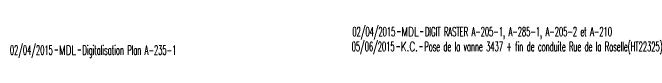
# Model space of a CAD drawing. Header units: millimetres. Extents: x 108000 to 109000, y 147000 to 148000.
# Drawn here: x 108455.8 to 108558.5, y 147264.5 to 147269.8 of the extents above; entities that cross this region are included whole.
import ezdxf
from ezdxf.enums import TextEntityAlignment as Align

# ---------------------------------------------------------------- set-up
doc = ezdxf.new("R2010")
doc.units = ezdxf.units.MM
doc.layers.get('0').update_dxf_attribs({"linetype": 'CONTINUOUS'})
doc.layers.add('G_120', color=4, linetype='CONTINUOUS')
doc.styles.get("Standard").update_dxf_attribs({"font": 'romans.shx', "width": 0.85})

# ---------------------------------------------------------------- blocks, each defined once
blk = doc.blocks.new('GIS_MODF')
at = {"color": 0, "linetype": 'Continuous', "flags": 128}
for points in [[(-2.18, -0.01), (-1.68, -0.01)], [(1.52, -0.01), (2.02, -0.01)]]:
    blk.add_lwpolyline(points, dxfattribs=at)
at = {"color": 0, "linetype": 'Continuous', "width": 0.5}
blk.add_attdef('DATE', text='', height=1.5, dxfattribs=at).set_placement((-2.5, -0.8), align=Align.RIGHT)
at = {"color": 0, "linetype": 'Continuous', "width": 1.771291}
blk.add_attdef('USER', text='', height=1.5, dxfattribs=at).set_placement((-1.51, -0.8), (1.28, -0.8), align=Align.FIT)
at = {"color": 0, "linetype": 'Continuous', "width": 0.5}
blk.add_attdef('DESC', (2.29, -0.8), '', height=1.5, dxfattribs=at)

msp = doc.modelspace()

# ---------------------------------------------------------------- block references
at = {"layer": 'G_120', "linetype": 'Continuous'}
ref = msp.add_blockref('GIS_MODF', (108519.99, 147268.77), dxfattribs=at)
ref.add_attrib('DATE', '02/04/2015', dxfattribs={"layer": '0', "color": 0, "linetype": 'Continuous', "height": 1.5, "width": 0.5}).set_placement((108517.49, 147267.97), align=Align.RIGHT)
ref.add_attrib('USER', 'MDL', dxfattribs={"layer": '0', "color": 0, "linetype": 'Continuous', "height": 1.5, "width": 0.638826}).set_placement((108518.48, 147267.97), (108521.26, 147267.97), align=Align.FIT)
ref.add_attrib('DESC', 'DIGIT RASTER A-205-1, A-285-1, A-205-2 et A-210', (108522.28, 147267.97), dxfattribs={"layer": '0', "color": 0, "linetype": 'Continuous', "height": 1.5, "width": 0.5})
ref = msp.add_blockref('GIS_MODF', (108519.88, 147266.37), dxfattribs=at)
ref.add_attrib('DATE', '05/06/2015', dxfattribs={"layer": '0', "color": 0, "linetype": 'Continuous', "height": 1.5, "width": 0.5}).set_placement((108517.38, 147265.58), align=Align.RIGHT)
ref.add_attrib('USER', 'K.C.', dxfattribs={"layer": '0', "color": 0, "linetype": 'Continuous', "height": 1.5, "width": 0.671869}).set_placement((108518.37, 147265.58), (108521.15, 147265.58), align=Align.FIT)
ref.add_attrib('DESC', 'Pose de la vanne 3437 + fin de conduite Rue de la Roselle(HT22325)', (108522.17, 147265.58), dxfattribs={"layer": '0', "color": 0, "linetype": 'Continuous', "height": 1.5, "width": 0.5})
ref = msp.add_blockref('GIS_MODF', (108464.74, 147265.82), dxfattribs=at)
ref.add_attrib('DATE', '02/04/2015', dxfattribs={"layer": '0', "color": 0, "linetype": 'Continuous', "height": 1.5, "width": 0.5}).set_placement((108462.24, 147265.02), align=Align.RIGHT)
ref.add_attrib('USER', 'MDL', dxfattribs={"layer": '0', "color": 0, "linetype": 'Continuous', "height": 1.5, "width": 0.638826}).set_placement((108463.24, 147265.02), (108466.02, 147265.02), align=Align.FIT)
ref.add_attrib('DESC', 'Digitalisation Plan A-235-1', (108467.03, 147265.02), dxfattribs={"layer": '0', "color": 0, "linetype": 'Continuous', "height": 1.5, "width": 0.5})

doc.saveas('drawing.dxf')
